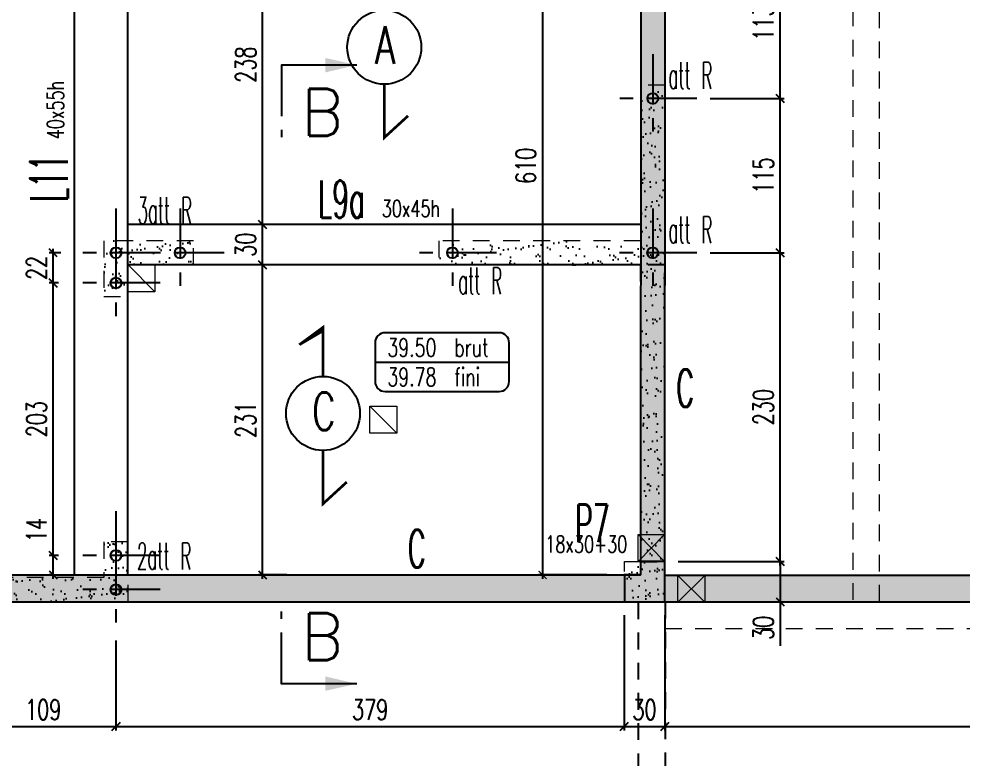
# Model space of a CAD drawing. Extents: x 308 to 787, y -199 to -146.
# Drawn here: x 363.32 to 370.35, y -181.05 to -175.53 of the extents above; entities that cross this region are included whole.
import ezdxf
from ezdxf.enums import TextEntityAlignment as Align

# ---------------------------------------------------------------- set-up
doc = ezdxf.new("R2010")
doc.units = 0
doc.header["$LTSCALE"] = 0.5
doc.header["$MEASUREMENT"] = 0
for name, pattern in [('AXES2', [1.125, 0.75, -0.125, 0.125, -0.125]), ('CACHE', [0.375, 0.25, -0.125]), ('CONTINU', [0]), ('DISCONTINU2', [0.375, 0.25, -0.125])]:
    doc.linetypes.add(name, pattern=pattern)
doc.layers.get('0').update_dxf_attribs({"linetype": 'CONTINUOUS'})
doc.layers.get('DEFPOINTS').update_dxf_attribs({"linetype": 'CONTINUOUS'})
doc.layers.add('00 - RESERVATIONS SPEC Plombier', color=90, linetype='CONTINUOUS', lineweight=20)
for name, color, linetype in [('1_AJSA_vue2', 13, 'CONTINUOUS'), ('_ SERTI RESERVATION', 210, 'CACHE'), ('AXES', 6, 'AXES2'), ('COTATION', 7, 'CONTINUOUS'), ('HABILLAGE', 7, 'CONTINUOUS'), ('MURS', 3, 'CONTINUOUS'), ('PLANCHER', 7, 'CONTINUOUS'), ('POCHAGE', 254, 'CONTINUOUS'), ('POTEAUX', 1, 'CONTINUOUS'), ('POUTRES', 2, 'CONTINUOUS'), ('RAID', 1, 'CONTINUOUS'), ('RDC', 7, 'DISCONTINU2'), ('REP-COUPES', 5, 'CONTINUOUS'), ('REPERAGE', 4, 'CONTINUOUS'), ('REPERE-CHAI', 4, 'CONTINUOUS'), ('REPERE-POT', 4, 'CONTINUOUS'), ('REPERE-POUT', 4, 'CONTINUOUS'), ('REPERE-RAID', 4, 'CONTINUOUS')]:
    doc.layers.add(name, color=color, linetype=linetype)
doc.styles.add('ROMANS8', font='romans.shx', dxfattribs={"width": 0.7})
doc.styles.get("Standard").update_dxf_attribs({"font": 'txt.shx'})
doc.dimstyles.new('COT50 cm', dxfattribs={"dimtxt": 0.15, "dimasz": 0.06, "dimexe": 0.03, "dimexo": 0.1, "dimgap": 0.05, "dimtad": 1, "dimdec": 0, "dimlfac": 100, "dimzin": 0, "dimdsep": 46, "dimtxsty": 'ROMANS8', "dimblk1": 'OBLIQUE', "dimblk2": 'OBLIQUE', "dimsah": 1, "dimcen": 0.03, "dimdle": 0.03, "dimclrt": 1, "dimadec": 0, "dimazin": 0, "dimtfac": 1, "dimtdec": 0, "dimtmove": 0, "dimatfit": 3, "dimfxl": 0, "dimtolj": 1, "dimtzin": 0, "dimlwd": -1, "dimlwe": -1, "dimarcsym": 0})
pattern_1 = [(37.50000000000001, (-513.7932252132141, 160.441264554556), (-0.004409535067672572, 0.1348776638309211), [0, -0.1064, 0, -0.119, 0, -0.11375]), (7.499999999999999, (-513.7932252132141, 160.441264554556), (0.1238843693687409, 0.1975502245660818), [0, -0.0574, 0, -0.09590000000000001, 0, -0.03675]), (327.5, (-513.8793252132141, 160.441264554556), (0.2179899303226047, 0.000396133747587546), [0, -0.035, 0, -0.126, 0, -0.1645]), (317.5, (-513.8793252132141, 160.441264554556), (0.2104288623200606, 0.06143728954539746), [0, -0.0175, 0, -0.0826, 0, -0.09450000000000001])]

# ---------------------------------------------------------------- blocks, each defined once
blk = doc.blocks.new('139')
at = {"layer": 'HABILLAGE', "color": 7}
blk.add_line((-0.6647674193192543, 0), (0.6647674193192543, 0), dxfattribs=at)
at = {"layer": 'HABILLAGE'}
blk.add_lwpolyline([(-0.5647674193192529, -0.2909585148416696), (0.5647674193192636, -0.2909585148416696, 0.414213562373095), (0.6647674193192632, -0.1909585148416681), (0.6647674193192614, 0.1909585148416717, 0.414213562373095), (0.5647674193192618, 0.2909585148416731), (-0.5647674193192529, 0.2909585148416767, 0.4142135623730961), (-0.6647674193192525, 0.1909585148416753), (-0.6647674193192525, -0.1909585148416681, 0.414213562373095)], format="xyb", close=True, dxfattribs=at)
at = {"layer": 'HABILLAGE', "color": 1, "width": 0.7}
for s, p in [('brut', (0.1214602672022504, 0.05395632803437067)), ('fini', (0.1214602672022504, -0.2370021868072989))]:
    blk.add_text(s, height=0.18, dxfattribs=at).set_placement(p)
for tag, p in [('NIVBRUT', (-0.5425253203965941, 0.05395632803437067)), ('NIVFINI', (-0.5425253203965941, -0.2370021868072989))]:
    blk.add_attdef(tag, p, '', height=0.18, dxfattribs=at)
blk = doc.blocks.new('_Oblique')
at = {"layer": 'COTATION', "color": 0, "lineweight": -2}
blk.add_line((-0.5, -0.5), (0.5, 0.5), dxfattribs=at)
blk = doc.blocks.new('*D280')
at = {"layer": 'COTATION', "color": 0, "transparency": 16777216}
for p, q in [((363.5721176727893, -179.5312738963529), (363.5721176727893, -179.2112738963529)), ((363.6107814272938, -179.5312738963529), (363.5421176727893, -179.5312738963529)), ((363.5721176727893, -179.7062713662979), (363.5721176727893, -179.5312738963529)), ((363.5721176727893, -179.6762713662979), (363.5421176727893, -179.6762713662979))]:
    blk.add_line(p, q, dxfattribs=at)
at = {"layer": 'DEFPOINTS', "color": 0, "transparency": 16777216}
for p in [(363.5721176727893, -179.5312738963529), (363.7107814272938, -179.5312738963529), (363.6455652654356, -179.6762713662979)]:
    blk.add_point(p, dxfattribs=at)
at = {"layer": 'COTATION', "color": 0, "transparency": 16777216, "xscale": 0.06, "yscale": 0.06, "zscale": 0.06}
for p, rotation in [((363.5721176727893, -179.5312738963529), 90), ((363.5721176727893, -179.6762713662979), 270)]:
    blk.add_blockref('_Oblique', p, dxfattribs=dict(at, rotation=rotation))
at = {"layer": 'COTATION', "color": 1, "transparency": 16777216, "insert": (363.4471176727894, -179.3412738963528), "char_height": 0.15, "attachment_point": 5, "rotation": 90, "style": 'ROMANS8'}
blk.add_mtext('\\A1;14', dxfattribs=at)
blk = doc.blocks.new('*D281')
at = {"layer": 'COTATION', "color": 0, "transparency": 16777216}
for p, q in [((363.6110196484709, -177.5012654561322), (363.5421176727893, -177.5012654561322)), ((363.5721176727893, -179.5612738963529), (363.5721176727893, -177.4712654561322)), ((363.6107814272938, -179.5312738963529), (363.5421176727893, -179.5312738963529))]:
    blk.add_line(p, q, dxfattribs=at)
at = {"layer": 'DEFPOINTS', "color": 0, "transparency": 16777216}
for p in [(363.5721176727893, -177.5012654561322), (363.7110196484709, -177.5012654561322), (363.7107814272938, -179.5312738963529)]:
    blk.add_point(p, dxfattribs=at)
at = {"layer": 'COTATION', "color": 0, "transparency": 16777216, "xscale": 0.06, "yscale": 0.06, "zscale": 0.06}
for p, rotation in [((363.5721176727893, -177.5012654561322), 90), ((363.5721176727893, -179.5312738963529), 270)]:
    blk.add_blockref('_Oblique', p, dxfattribs=dict(at, rotation=rotation))
at = {"layer": 'COTATION', "color": 1, "transparency": 16777216, "insert": (363.4471176727894, -178.5162696762425), "char_height": 0.15, "attachment_point": 5, "rotation": 90, "style": 'ROMANS8'}
blk.add_mtext('\\A1;203', dxfattribs=at)
blk = doc.blocks.new('*D282')
at = {"layer": 'COTATION', "color": 0, "transparency": 16777216}
for p, q in [((363.6294332354797, -177.2762738963529), (363.5421176727893, -177.2762738963529)), ((363.5721176727893, -177.5312654561322), (363.5721176727893, -177.2462738963529)), ((363.6110196484709, -177.5012654561322), (363.5421176727893, -177.5012654561322))]:
    blk.add_line(p, q, dxfattribs=at)
at = {"layer": 'DEFPOINTS', "color": 0, "transparency": 16777216}
for p in [(363.5721176727893, -177.2762738963529), (363.7294332354797, -177.2762738963529), (363.7110196484709, -177.5012654561322)]:
    blk.add_point(p, dxfattribs=at)
at = {"layer": 'COTATION', "color": 0, "transparency": 16777216, "xscale": 0.06, "yscale": 0.06, "zscale": 0.06}
for p, rotation in [((363.5721176727893, -177.2762738963529), 90), ((363.5721176727893, -177.5012654561322), 270)]:
    blk.add_blockref('_Oblique', p, dxfattribs=dict(at, rotation=rotation))
at = {"layer": 'COTATION', "color": 1, "transparency": 16777216, "insert": (363.4471176727893, -177.3887696762426), "char_height": 0.15, "attachment_point": 5, "rotation": 90, "style": 'ROMANS8'}
blk.add_mtext('\\A1;22', dxfattribs=at)
blk = doc.blocks.new('*D283')
at = {"layer": 'COTATION', "color": 0, "transparency": 16777216}
for p, q in [((365.3128579022649, -177.3662649965675), (365.1015457750707, -177.3662649965675)), ((365.1315457750707, -179.706275173817), (365.1315457750707, -177.3362649965675)), ((365.3128579022636, -179.676275173817), (365.1015457750707, -179.676275173817))]:
    blk.add_line(p, q, dxfattribs=at)
at = {"layer": 'DEFPOINTS', "color": 0, "transparency": 16777216}
for p in [(365.1315457750707, -177.3662649965675), (365.4128579022649, -177.3662649965675), (365.4128579022636, -179.676275173817)]:
    blk.add_point(p, dxfattribs=at)
at = {"layer": 'COTATION', "color": 0, "transparency": 16777216, "xscale": 0.06, "yscale": 0.06, "zscale": 0.06}
for p, rotation in [((365.1315457750707, -177.3662649965675), 90), ((365.1315457750707, -179.676275173817), 270)]:
    blk.add_blockref('_Oblique', p, dxfattribs=dict(at, rotation=rotation))
at = {"layer": 'COTATION', "color": 1, "transparency": 16777216, "insert": (365.0065457750707, -178.5212700851922), "char_height": 0.15, "attachment_point": 5, "rotation": 90, "style": 'ROMANS8'}
blk.add_mtext('\\A1;231', dxfattribs=at)
blk = doc.blocks.new('*D284')
at = {"layer": 'COTATION', "color": 0, "transparency": 16777216}
for p, q in [((365.2817977097897, -177.0662649965674), (365.1015457750707, -177.0662649965674)), ((365.1315457750707, -177.3962649965675), (365.1315457750707, -177.0362649965674)), ((365.3128579022649, -177.3662649965675), (365.1015457750707, -177.3662649965675))]:
    blk.add_line(p, q, dxfattribs=at)
at = {"layer": 'DEFPOINTS', "color": 0, "transparency": 16777216}
for p in [(365.1315457750707, -177.0662649965674), (365.3817977097897, -177.0662649965674), (365.4128579022649, -177.3662649965675)]:
    blk.add_point(p, dxfattribs=at)
at = {"layer": 'COTATION', "color": 0, "transparency": 16777216, "xscale": 0.06, "yscale": 0.06, "zscale": 0.06}
for p, rotation in [((365.1315457750707, -177.0662649965674), 90), ((365.1315457750707, -177.3662649965675), 270)]:
    blk.add_blockref('_Oblique', p, dxfattribs=dict(at, rotation=rotation))
at = {"layer": 'COTATION', "color": 1, "transparency": 16777216, "insert": (365.0065457750707, -177.2162649965674), "char_height": 0.15, "attachment_point": 5, "rotation": 90, "style": 'ROMANS8'}
blk.add_mtext('\\A1;30', dxfattribs=at)
blk = doc.blocks.new('*D285')
at = {"layer": 'COTATION', "color": 0, "transparency": 16777216}
for p, q in [((365.441367482795, -174.6823408657185), (365.1015457750707, -174.6823408657185)), ((365.1315457750707, -177.0962649965674), (365.1315457750707, -174.6523408657185)), ((365.2817977097897, -177.0662649965674), (365.1015457750707, -177.0662649965674))]:
    blk.add_line(p, q, dxfattribs=at)
at = {"layer": 'DEFPOINTS', "color": 0, "transparency": 16777216}
for p in [(365.1315457750707, -174.6823408657185), (365.5413674827951, -174.6823408657185), (365.3817977097897, -177.0662649965674)]:
    blk.add_point(p, dxfattribs=at)
at = {"layer": 'COTATION', "color": 0, "transparency": 16777216, "xscale": 0.06, "yscale": 0.06, "zscale": 0.06}
for p, rotation in [((365.1315457750707, -174.6823408657185), 90), ((365.1315457750707, -177.0662649965674), 270)]:
    blk.add_blockref('_Oblique', p, dxfattribs=dict(at, rotation=rotation))
at = {"layer": 'COTATION', "color": 1, "transparency": 16777216, "insert": (365.0065457750707, -175.8743029311429), "char_height": 0.15, "attachment_point": 5, "rotation": 90, "style": 'ROMANS8'}
blk.add_mtext('\\A1;238', dxfattribs=at)
blk = doc.blocks.new('*D290')
at = {"layer": 'COTATION', "color": 0, "transparency": 16777216}
for p, q in [((368.2304449761668, -179.5762649847385), (369.0207207573691, -179.5762649847385)), ((368.9907207573692, -179.5762649847385), (368.9907207573692, -179.9062596622278)), ((368.2290654121851, -179.8762596622278), (369.0207207573691, -179.8762596622278)), ((368.9907207573692, -179.8762596622278), (368.9907207573692, -180.2062596622278))]:
    blk.add_line(p, q, dxfattribs=at)
at = {"layer": 'DEFPOINTS', "color": 0, "transparency": 16777216}
for p in [(368.1304449761668, -179.5762649847385), (368.9907207573692, -179.5762649847385), (368.1290654121851, -179.8762596622278)]:
    blk.add_point(p, dxfattribs=at)
at = {"layer": 'COTATION', "color": 0, "transparency": 16777216, "xscale": 0.06, "yscale": 0.06, "zscale": 0.06}
for p, rotation in [((368.9907207573692, -179.5762649847385), 90), ((368.9907207573692, -179.8762596622278), 270)]:
    blk.add_blockref('_Oblique', p, dxfattribs=dict(at, rotation=rotation))
at = {"layer": 'COTATION', "color": 1, "transparency": 16777216, "insert": (368.8657207573692, -180.0712596622277), "char_height": 0.15, "attachment_point": 5, "rotation": 90, "style": 'ROMANS8'}
blk.add_mtext('\\A1;30', dxfattribs=at)
blk = doc.blocks.new('*D291')
at = {"layer": 'COTATION', "color": 0, "transparency": 16777216}
for p, q in [((368.4695517911333, -177.2762721630249), (369.0207207573691, -177.2762721630249)), ((368.9907207573692, -179.6062649847385), (368.9907207573692, -177.2462721630249)), ((368.2304449761668, -179.5762649847385), (369.0207207573691, -179.5762649847385))]:
    blk.add_line(p, q, dxfattribs=at)
at = {"layer": 'DEFPOINTS', "color": 0, "transparency": 16777216}
for p in [(368.3695517911333, -177.2762721630249), (368.9907207573692, -177.2762721630249), (368.1304449761668, -179.5762649847385)]:
    blk.add_point(p, dxfattribs=at)
at = {"layer": 'COTATION', "color": 0, "transparency": 16777216, "xscale": 0.06, "yscale": 0.06, "zscale": 0.06}
for p, rotation in [((368.9907207573692, -177.2762721630249), 90), ((368.9907207573692, -179.5762649847385), 270)]:
    blk.add_blockref('_Oblique', p, dxfattribs=dict(at, rotation=rotation))
at = {"layer": 'COTATION', "color": 1, "transparency": 16777216, "insert": (368.8657207573692, -178.4262685738816), "char_height": 0.15, "attachment_point": 5, "rotation": 90, "style": 'ROMANS8'}
blk.add_mtext('\\A1;230', dxfattribs=at)
blk = doc.blocks.new('*D292')
at = {"layer": 'COTATION', "color": 0, "transparency": 16777216}
for p, q in [((368.9907207573692, -177.3062721630249), (368.9907207573692, -176.096106839239)), ((368.4702167179599, -176.126106839239), (369.0207207573691, -176.126106839239)), ((368.4695517911333, -177.2762721630249), (369.0207207573691, -177.2762721630249))]:
    blk.add_line(p, q, dxfattribs=at)
at = {"layer": 'DEFPOINTS', "color": 0, "transparency": 16777216}
for p in [(368.3702167179599, -176.126106839239), (368.9907207573692, -176.126106839239), (368.3695517911333, -177.2762721630249)]:
    blk.add_point(p, dxfattribs=at)
at = {"layer": 'COTATION', "color": 0, "transparency": 16777216, "xscale": 0.06, "yscale": 0.06, "zscale": 0.06}
for p, rotation in [((368.9907207573692, -176.126106839239), 90), ((368.9907207573692, -177.2762721630249), 270)]:
    blk.add_blockref('_Oblique', p, dxfattribs=dict(at, rotation=rotation))
at = {"layer": 'COTATION', "color": 1, "transparency": 16777216, "insert": (368.8657207573692, -176.7011895011319), "char_height": 0.15, "attachment_point": 5, "rotation": 90, "style": 'ROMANS8'}
blk.add_mtext('\\A1;115', dxfattribs=at)
blk = doc.blocks.new('*D293')
at = {"layer": 'COTATION', "color": 0, "transparency": 16777216}
for p, q in [((368.9907207573692, -176.156106839239), (368.9907207573692, -174.9661015679856)), ((368.4708642849466, -174.9961015679856), (369.0207207573691, -174.9961015679856)), ((368.4702167179599, -176.126106839239), (369.0207207573691, -176.126106839239))]:
    blk.add_line(p, q, dxfattribs=at)
at = {"layer": 'DEFPOINTS', "color": 0, "transparency": 16777216}
for p in [(368.3708642849466, -174.9961015679856), (368.9907207573692, -174.9961015679856), (368.3702167179599, -176.126106839239)]:
    blk.add_point(p, dxfattribs=at)
at = {"layer": 'COTATION', "color": 0, "transparency": 16777216, "xscale": 0.06, "yscale": 0.06, "zscale": 0.06}
for p, rotation in [((368.9907207573692, -174.9961015679856), 90), ((368.9907207573692, -176.126106839239), 270)]:
    blk.add_blockref('_Oblique', p, dxfattribs=dict(at, rotation=rotation))
at = {"layer": 'COTATION', "color": 1, "transparency": 16777216, "insert": (368.8657207573692, -175.5611042036122), "char_height": 0.15, "attachment_point": 5, "rotation": 90, "style": 'ROMANS8'}
blk.add_mtext('\\A1;113', dxfattribs=at)
blk = doc.blocks.new('*D634')
at = {"layer": 'COTATION', "color": 0, "transparency": 16777216}
for p, q in [((362.9545853708411, -180.1664179510675), (362.9545853708411, -180.8356659579843)), ((364.0398882422975, -180.1664179510675), (364.0398882422975, -180.8356659579843)), ((362.9245853708411, -180.8056659579843), (364.0698882422975, -180.8056659579843))]:
    blk.add_line(p, q, dxfattribs=at)
at = {"layer": 'DEFPOINTS', "color": 0, "transparency": 16777216}
for p in [(362.9545853708411, -180.0664179510675), (364.0398882422975, -180.0664179510675), (364.0398882422975, -180.8056659579843)]:
    blk.add_point(p, dxfattribs=at)
at = {"layer": 'COTATION', "color": 0, "transparency": 16777216, "xscale": 0.06, "yscale": 0.06, "zscale": 0.06, "rotation": 180}
blk.add_blockref('_Oblique', (362.9545853708411, -180.8056659579843), dxfattribs=at)
at = {"layer": 'COTATION', "color": 0, "transparency": 16777216, "xscale": 0.06, "yscale": 0.06, "zscale": 0.06}
blk.add_blockref('_Oblique', (364.0398882422975, -180.8056659579843), dxfattribs=at)
at = {"layer": 'COTATION', "color": 1, "transparency": 16777216, "insert": (363.4972368065693, -180.6806659579843), "char_height": 0.15, "attachment_point": 5, "style": 'ROMANS8'}
blk.add_mtext('\\A1;109', dxfattribs=at)
blk = doc.blocks.new('*D635')
at = {"layer": 'COTATION', "color": 0, "transparency": 16777216}
for p, q in [((367.829065412185, -179.9762596622278), (367.829065412185, -180.8356659579843)), ((364.0398882422975, -180.1664179510675), (364.0398882422975, -180.8356659579843)), ((364.0098882422975, -180.8056659579843), (367.859065412185, -180.8056659579843))]:
    blk.add_line(p, q, dxfattribs=at)
at = {"layer": 'DEFPOINTS', "color": 0, "transparency": 16777216}
for p in [(367.829065412185, -179.8762596622278), (364.0398882422975, -180.0664179510675), (367.829065412185, -180.8056659579843)]:
    blk.add_point(p, dxfattribs=at)
at = {"layer": 'COTATION', "color": 0, "transparency": 16777216, "xscale": 0.06, "yscale": 0.06, "zscale": 0.06, "rotation": 180}
blk.add_blockref('_Oblique', (364.0398882422975, -180.8056659579843), dxfattribs=at)
at = {"layer": 'COTATION', "color": 0, "transparency": 16777216, "xscale": 0.06, "yscale": 0.06, "zscale": 0.06}
blk.add_blockref('_Oblique', (367.829065412185, -180.8056659579843), dxfattribs=at)
at = {"layer": 'COTATION', "color": 1, "transparency": 16777216, "insert": (365.9344768272413, -180.6806659579843), "char_height": 0.15, "attachment_point": 5, "style": 'ROMANS8'}
blk.add_mtext('\\A1;379', dxfattribs=at)
blk = doc.blocks.new('*D636')
at = {"layer": 'COTATION', "color": 0, "transparency": 16777216}
for p, q in [((367.829065412185, -179.9762596622278), (367.829065412185, -180.8356659579843)), ((368.1304449761668, -179.9762596622278), (368.1304449761668, -180.8356659579843)), ((367.799065412185, -180.8056659579843), (368.1604449761668, -180.8056659579843))]:
    blk.add_line(p, q, dxfattribs=at)
at = {"layer": 'DEFPOINTS', "color": 0, "transparency": 16777216}
for p in [(367.829065412185, -179.8762596622278), (368.1304449761668, -179.8762596622278), (368.1304449761668, -180.8056659579843)]:
    blk.add_point(p, dxfattribs=at)
at = {"layer": 'COTATION', "color": 0, "transparency": 16777216, "xscale": 0.06, "yscale": 0.06, "zscale": 0.06, "rotation": 180}
blk.add_blockref('_Oblique', (367.829065412185, -180.8056659579843), dxfattribs=at)
at = {"layer": 'COTATION', "color": 0, "transparency": 16777216, "xscale": 0.06, "yscale": 0.06, "zscale": 0.06}
blk.add_blockref('_Oblique', (368.1304449761668, -180.8056659579843), dxfattribs=at)
at = {"layer": 'COTATION', "color": 1, "transparency": 16777216, "insert": (367.9797551941759, -180.6806659579843), "char_height": 0.15, "attachment_point": 5, "style": 'ROMANS8'}
blk.add_mtext('\\A1;30', dxfattribs=at)
blk = doc.blocks.new('*D637')
at = {"layer": 'COTATION', "color": 0, "transparency": 16777216}
for p, q in [((368.1304449761668, -179.9762596622278), (368.1304449761668, -180.8356659579843)), ((376.2544845659613, -179.9762596622278), (376.2544845659613, -180.8356659579843)), ((368.1004449761668, -180.8056659579843), (376.2844845659613, -180.8056659579843))]:
    blk.add_line(p, q, dxfattribs=at)
at = {"layer": 'DEFPOINTS', "color": 0, "transparency": 16777216}
for p in [(368.1304449761668, -179.8762596622278), (376.2544845659613, -179.8762596622278), (376.2544845659613, -180.8056659579843)]:
    blk.add_point(p, dxfattribs=at)
at = {"layer": 'COTATION', "color": 0, "transparency": 16777216, "xscale": 0.06, "yscale": 0.06, "zscale": 0.06, "rotation": 180}
blk.add_blockref('_Oblique', (368.1304449761668, -180.8056659579843), dxfattribs=at)
at = {"layer": 'COTATION', "color": 0, "transparency": 16777216, "xscale": 0.06, "yscale": 0.06, "zscale": 0.06}
blk.add_blockref('_Oblique', (376.2544845659613, -180.8056659579843), dxfattribs=at)
at = {"layer": 'COTATION', "color": 1, "transparency": 16777216, "insert": (372.1924647710641, -180.6806659579843), "char_height": 0.15, "attachment_point": 5, "style": 'ROMANS8'}
blk.add_mtext('\\A1;812', dxfattribs=at)
blk = doc.blocks.new('A$C6B096A38')
at = {"layer": 'POCHAGE'}
h = blk.add_hatch(dxfattribs=at)
h.set_pattern_fill('AR-SAND', color=0, scale=0.07)
h.set_pattern_definition(pattern_1)
h.paths.add_polyline_path([(22.03559362849956, -15.58483457417313), (21.85536546631238, -15.58484913720409), (21.85457025515211, -16.74500624541474), (20.35189072214018, -16.74499380442276), (20.35189072214018, -16.92500000118889), (22.0345763994394, -16.92499826398446)])
h = blk.add_hatch(dxfattribs=at)
h.set_pattern_fill('AR-SAND', color=0, scale=0.07)
h.set_pattern_definition(pattern_1)
h.paths.add_polyline_path([(18.52189072221461, -16.74499999999856), (17.85378144435572, -16.74499999999856), (17.85378144435572, -17.16000000118891), (18.03378144443013, -17.16000000118891), (18.03378144443013, -16.92500000118889), (18.52189072221461, -16.92500000118889)])
h = blk.add_hatch(dxfattribs=at)
h.set_pattern_fill('AR-SAND', color=0, scale=0.07)
h.set_pattern_definition(pattern_1)
h.paths.add_polyline_path([(18.03378144443013, -18.98999999999853), (17.85378144435572, -18.98999999999853), (17.85378144435572, -19.25500000118657), (16.75878144435558, -19.25500000118657), (16.75878144435558, -19.43499999999767), (18.03378144443013, -19.43499999999767)])
h = blk.add_hatch(dxfattribs=at)
h.set_pattern_fill('AR-SAND', color=0, scale=0.07)
h.set_pattern_definition(pattern_1)
h.paths.add_polyline_path([(22.0345763994394, -19.13500000118802), (21.7345763729902, -19.13500000118802), (21.7345763729902, -19.43499999999767), (22.0345763994394, -19.43499999999767)])
at = {"layer": 'AXES', "color": 1}
for p, q in [((21.94547954740597, -15.35597326186206), (21.94547954740597, -16.01371044951514)), ((22.27434814123251, -15.68484185568855), (21.61661095357942, -15.68484185568855)), ((17.94401966557007, -16.50614031897595), (17.94401966557007, -17.16387750662903)), ((18.42188777555828, -16.50614031897598), (18.42188777555828, -17.16387750662906)), ((20.45182607189827, -16.50612830897933), (20.45182607189827, -17.16386549663241)), ((21.94481462057934, -16.50613858564796), (21.94481462057934, -17.16387577330104)), ((17.94401966557007, -16.73113187875526), (17.94401966557007, -17.38886906640835)), ((18.27288825939661, -16.83500891280244), (17.61515107174353, -16.83500891280244)), ((18.75075636938482, -16.83500891280246), (18.09301918173173, -16.83500891280246)), ((20.7806946657247, -16.83499690280581), (20.12295747807161, -16.83499690280581)), ((22.27368321440588, -16.83500717947445), (21.61594602675279, -16.83500717947445)), ((18.27288825939661, -17.06000047258175), (17.61515107174353, -17.06000047258175)), ((17.94378144439293, -18.76114031897595), (17.94378144439293, -19.41887750662903)), ((17.94401966557007, -19.01614032166117), (17.94401966557007, -19.67387750931425)), ((18.27265003821947, -19.09000891280243), (17.61491285056638, -19.09000891280243)), ((18.27288825939661, -19.34500891548765), (17.61515107174353, -19.34500891548765))]:
    blk.add_line(p, q, dxfattribs=at)
at = {"layer": 'RAID'}
for centre in [(21.94547954740597, -15.68484185568855), (17.94401966557007, -16.83500891280244), (18.42188777555828, -16.83500891280246), (20.45182607189827, -16.83499690280581), (21.94481462057934, -16.83500717947445), (17.94401966557007, -17.06000047258175), (17.94378144439293, -19.09000891280243), (17.94401966557007, -19.34500891548765)]:
    blk.add_circle(centre, 0.04, dxfattribs=at)
at = {"layer": 'RDC', "linetype": 'CACHE', "lineweight": 15}
for points in [[(21.85457025515211, -16.74500624541474), (20.35189072214018, -16.74499380442276), (20.35189072214018, -16.92500000118889), (22.0345763994394, -16.92499826398446), (22.03559362849956, -15.58483457417313), (21.85536546631238, -15.58484913720409)], [(17.85378144435572, -16.74499999999856), (17.85378144435572, -17.16000000118891), (18.03378144443013, -17.16000000118891), (18.03378144443013, -16.92500000118889), (18.52189072221461, -16.92500000118889), (18.52189072221461, -16.74499999999856)], [(17.85378144435572, -19.25500000118657), (16.75878144435558, -19.25500000118657), (16.75878144435558, -19.43499999999767), (18.03378144443013, -19.43499999999767), (18.03378144443013, -18.98999999999853), (17.85378144435572, -18.98999999999853)], [(22.0345763994394, -19.43499999999767), (21.7345763729902, -19.43499999999767), (21.7345763729902, -19.13500000118802), (22.0345763994394, -19.13500000118802)]]:
    blk.add_lwpolyline(points, close=True, dxfattribs=at)
blk = doc.blocks.new('_ArchTick')
at = {"color": 0, "linetype": 'ByBlock', "const_width": 0.15}
blk.add_lwpolyline([(-0.5, -0.5), (0.5, 0.5)], dxfattribs=at)
blk = doc.blocks.new('*D1144')
at = {"layer": '_ SERTI RESERVATION', "color": 0, "linetype": 'CONTINU', "transparency": 16777216}
for p, q in [((367.2200598818392, -173.5508708394806), (367.2200598818392, -179.7062803127619)), ((367.6981563980712, -173.5808708394806), (367.1900598818393, -173.5808708394806)), ((367.698143265901, -179.6762803127619), (367.1900598818393, -179.6762803127619))]:
    blk.add_line(p, q, dxfattribs=at)
at = {"layer": 'DEFPOINTS', "color": 0, "linetype": 'CONTINU', "transparency": 16777216}
for p in [(367.7981563980712, -173.5808708394806), (367.2200598818392, -179.6762803127619), (367.798143265901, -179.6762803127619)]:
    blk.add_point(p, dxfattribs=at)
at = {"layer": '_ SERTI RESERVATION', "color": 0, "linetype": 'CONTINU', "transparency": 16777216, "xscale": 0.06, "yscale": 0.06, "zscale": 0.06}
for p, rotation in [((367.2200598818392, -173.5808708394806), 90), ((367.2200598818392, -179.6762803127619), 270)]:
    blk.add_blockref('_ArchTick', p, dxfattribs=dict(at, rotation=rotation))
at = {"layer": '_ SERTI RESERVATION', "linetype": 'CONTINU', "transparency": 16777216, "insert": (367.0950598818393, -176.6285755761212), "char_height": 0.15, "attachment_point": 5, "rotation": 90, "style": 'ROMANS8'}
blk.add_mtext('\\A1;610', dxfattribs=at)

msp = doc.modelspace()

# ---------------------------------------------------------------- hatches: boundary and pattern name
at = {"layer": 'POCHAGE'}
h = msp.add_hatch(color=256, dxfattribs=at)
h.dxf.hatch_style = 1
h.paths.add_polyline_path([(368.1326277673504, -174.8322835974827), (367.9523262237525, -174.8323245788385), (367.949060512221, -179.5762596622278), (368.1290667877061, -179.5762596622278)])
h = msp.add_hatch(color=256, dxfattribs=at)
h.dxf.hatch_style = 1
h.paths.add_polyline_path([(367.829065412185, -179.6762803793817), (360.6730820107539, -179.6762649622727), (360.6727965554157, -176.1706563453643), (360.492796555378, -176.1706551419074), (360.4930820108043, -179.6762649837368), (353.3368929825537, -179.6762649837408), (353.3368929825537, -179.8762649834984), (367.829065412185, -179.876264983178)])
h.paths.add_polyline_path([(360.6227592988371, -179.7762536440797, -1), (360.542759298837, -179.7762536440797, -1)], flags=16)
h.paths.add_polyline_path([(360.5457146235328, -176.275913192223, -1), (360.6257146235329, -176.275913192223, -1)], flags=16)
h = msp.add_hatch(dxfattribs=at)
h.set_pattern_fill('AR-SAND', color=0, scale=0.07)
h.set_pattern_definition([(37.50000000000001, (28.9345763730646, -2.209999999999127), (-0.004409535067672572, 0.1348776638309211), [0, -0.1064, 0, -0.119, 0, -0.11375]), (7.499999999999999, (28.9345763730646, -2.209999999999127), (0.1238843693687409, 0.1975502245660818), [0, -0.0574, 0, -0.09590000000000001, 0, -0.03675]), (327.5, (28.8484763730646, -2.209999999999127), (0.2179899303226047, 0.000396133747587546), [0, -0.035, 0, -0.126, 0, -0.1645]), (317.5, (28.8484763730646, -2.209999999999127), (0.2104288623200606, 0.06143728954539746), [0, -0.0175, 0, -0.0826, 0, -0.09450000000000001])])
h.paths.add_polyline_path([(367.950021911583, -179.5762647242067), (368.1304449497915, -179.5762649847385), (368.1304449497915, -177.3662649835461), (367.9505122175988, -177.3662647314218)])
h = msp.add_hatch(color=256, dxfattribs=at)
h.dxf.hatch_style = 1
h.paths.add_polyline_path([(369.5327934949238, -179.6809382197119), (368.1290654121851, -179.6809382197119), (368.1290654121851, -179.8762649831559), (369.5327925665421, -179.8762649831559)])
h.paths.add_polyline_path([(369.7327592988149, -179.6809382197119), (369.5327934949238, -179.6809382197119), (369.5327925665421, -179.8762649831404), (369.7327592988149, -179.876264983136)])
h.paths.add_polyline_path([(376.2544845659613, -179.6809382197119), (369.7327592988149, -179.6809382197119), (369.7327592988149, -179.876264983087), (374.1642234303133, -179.876264983087), (376.2544845659613, -179.8762649829918)])
h.paths.add_polyline_path([(376.1944845659613, -179.776253644818, -1), (376.1144845659613, -179.776253644818, -1)], flags=16)
at = {"layer": 'POTEAUX'}
h = msp.add_hatch(color=256, dxfattribs=at)
h.dxf.hatch_style = 1
h.paths.add_polyline_path([(368.1304449761668, -179.5762649847385), (367.9504370234135, -179.5761719074303), (367.9504350342694, -179.6763125073631), (367.8299904979675, -179.6762485148763), (367.8304448301434, -179.8762133005097), (368.1304449761668, -179.8762143967342)])

# ---------------------------------------------------------------- linework, layer by layer
at = {"layer": '00 - RESERVATIONS SPEC Plombier', "color": 100}
for p, q in [((364.1298697045158, -177.3662771272582), (364.3298697045157, -177.566277127258)), ((365.9323703890377, -178.4196602485697), (366.1323703890375, -178.6196602485697)), ((368.1290603043735, -179.3762597966536), (367.9314150399887, -179.5762072965174)), ((367.9316102686653, -179.3762074226593), (368.1290605284148, -179.5762596622283)), ((368.229065181592, -179.8808914703536), (368.4290652961658, -179.6809382197118)), ((368.2290654305898, -179.6809382197118), (368.4290651547058, -179.8808922011699))]:
    msp.add_line(p, q, dxfattribs=at)
for points in [[(364.1298697045158, -177.3662771272582), (364.3298697045157, -177.3662771272582), (364.3298697045157, -177.566277127258), (364.1298697045158, -177.566277127258)], [(365.9323703890377, -178.4196602485697), (366.1323703890375, -178.4196602485697), (366.1323703890375, -178.6196602485697), (365.9323703890377, -178.6196602485697)], [(367.9316102686653, -179.3762074226593), (368.1290603043735, -179.3762597966536), (368.1290605284148, -179.5762596622283), (367.9314150399887, -179.5762072965174)], [(368.229065181592, -179.8808914703536), (368.2290654305898, -179.6809382197118), (368.4290652961658, -179.6809382197118), (368.4290651547058, -179.8808922011699)]]:
    msp.add_lwpolyline(points, close=True, dxfattribs=at)
at = {"layer": '1_AJSA_vue2', "linetype": 'CACHE'}
for p, q in [((367.9329642395164, -179.8814317994897), (367.9328437397492, -183.2636615402218)), ((368.1327592988138, -179.8761753266585), (368.1327592988139, -183.2636615402218))]:
    msp.add_line(p, q, dxfattribs=at)
at = {"layer": 'MURS'}
for p, q in [((367.9524508768957, -174.6512472198374), (367.9489916580635, -179.6762806377551)), ((368.1327636899666, -174.6512060002282), (368.1289882126446, -179.6809382193767)), ((360.6830447543314, -179.6762649837368), (367.9489916580635, -179.6762806377551))]:
    msp.add_line(p, q, dxfattribs=at)
for points in [[(347.3625938960955, -177.4662649834203), (347.3625931653553, -177.6662442386001), (353.0350977271641, -177.6662649663857), (353.0368972106937, -179.8762649835051), (376.2544845659613, -179.8762649829918)], [(376.2544845659613, -179.6809382197119), (368.1289882126446, -179.6809382197119)]]:
    msp.add_lwpolyline(points, dxfattribs=at)
at = {"layer": 'PLANCHER', "color": 1, "const_width": 0.02}
for points in [[(366.0400075508985, -176.0200273918431), (366.0400075508989, -176.4181087958202), (366.2171974140081, -176.2558177189206)], [(365.5830551397344, -178.1977543711393), (365.583055139734, -177.7996729671623), (365.4058652766249, -177.9619640440616)], [(365.5830551397349, -178.7490825470143), (365.5830551397353, -179.1471639509914), (365.7602450028445, -178.9848728740919)]]:
    msp.add_lwpolyline(points, dxfattribs=at)
at = {"layer": 'PLANCHER', "color": 1}
for centre in [(366.0400075508983, -175.7443633039056), (365.5830551397347, -178.4734184590769)]:
    msp.add_circle(centre, 0.2756640879375505, dxfattribs=at)
at = {"layer": 'POTEAUX'}
msp.add_lwpolyline([(368.1304449761668, -179.5762649847385), (367.9504370234135, -179.5761719074303), (367.9504349956465, -179.6762788757209), (367.8299905365904, -179.6762821465185), (367.8304449498668, -179.8762649835481), (368.1304449761668, -179.8762649835481)], close=True, dxfattribs=at)
at = {"layer": 'POUTRES'}
for p, q in [((363.7294332354783, -179.6762649837385), (363.7294332354812, -174.6823408657183)), ((364.1294332354783, -179.6762649837387), (364.1294332354811, -174.6823408657185)), ((367.9505818663159, -177.0662649965689), (364.1294332354798, -177.0662649965667)), ((367.9505818663157, -177.3662649965689), (364.1294332354796, -177.3662649965667))]:
    msp.add_line(p, q, dxfattribs=at)
at = {"layer": 'RDC', "linetype": 'CACHE', "lineweight": 15}
for points in [[(374.1642234303129, -183.2636615402218), (374.1642234303133, -179.876264983087), (369.7327592988149, -179.876264983087), (369.7327592988142, -168.785595508622), (368.1327592988138, -168.7865033119282)], [(368.1328445546634, -168.9339816190936), (369.5328445546633, -168.9382299003332), (369.5327925665421, -179.8762649831559), (368.1327592988147, -179.8762649831559)], [(368.1327592988138, -180.076264983087), (374.1642234303133, -180.076264983087)]]:
    msp.add_lwpolyline(points, dxfattribs=at)
at = {"layer": 'RDC'}
msp.add_lwpolyline([(367.950021911583, -179.5762647242067), (368.1304449497915, -179.5762649847385), (368.1304449497915, -177.3662649835461), (367.9505122175988, -177.3662647314218)], close=True, dxfattribs=at)
at = {"layer": 'REP-COUPES'}
for p, q in [((365.2733912653819, -176.3601769191369), (365.2733912653819, -176.4157856028468)), ((365.2733912653819, -180.0047618247937), (365.2733912653819, -179.9491531410837))]:
    msp.add_line(p, q, dxfattribs=at)
for points in [[(365.8346922680308, -175.8769647325373), (365.2733912653819, -175.8769647325373), (365.2733912653819, -176.2585472558046)], [(365.8346922680308, -180.4879740113933), (365.2733912653819, -180.4879740113933), (365.2733912653819, -180.106391488126)]]:
    msp.add_lwpolyline(points, dxfattribs=at)
for points in [[(365.6009604240125, -175.9317337736337), (365.8346922680308, -175.8769647325373), (365.6009604240125, -175.8243838855815)], [(365.6009604240125, -180.4332049702969), (365.8346922680308, -180.4879740113933), (365.6009604240125, -180.540554858349)]]:
    msp.add_solid(points, dxfattribs=at)

# ---------------------------------------------------------------- block references
at = {"layer": 'HABILLAGE', "color": 1, "xscale": 0.7521624, "yscale": 0.7521624, "zscale": 0.7521624}
msp.add_blockref('139', (366.4711071868176, -178.0907704200464), dxfattribs=at).add_auto_attribs({'NIVBRUT': '39.50', 'NIVFINI': '39.78'})
at = {"layer": 'RDC'}
msp.add_blockref('A$C6B096A38', (346.0958685767274, -160.4412649835505), dxfattribs=at)

# ---------------------------------------------------------------- texts
at = {"layer": 'PLANCHER', "color": 1, "width": 0.7}
for s, p in [('A', (366.0463975650943, -175.7278504661289)), ('C', (365.5894451539307, -178.4569056213002))]:
    msp.add_text(s, height=0.28, dxfattribs=at).set_placement(p, align=Align.MIDDLE)
at = {"layer": 'REP-COUPES', "style": 'ROMANS8'}
for p in [(365.418803486021, -176.4034970667037), (365.418803486021, -180.3114416772268)]:
    msp.add_text('B', height=0.35, dxfattribs=at).set_placement(p)
at = {"layer": 'REPERAGE', "color": 1, "style": 'ROMANS8', "width": 0.7}
msp.add_text(' 40x55h', height=0.125, rotation=90, dxfattribs=at).set_placement((363.6515054706005, -176.4901155583743))
msp.add_text('30x45h', height=0.125, dxfattribs=at).set_placement((366.0213636272582, -177.0090252076333))
at = {"layer": 'REPERE-CHAI', "color": 4, "width": 0.519}
for p in [(368.2174230535153, -178.4247605183193), (366.2164885056023, -179.6211178083527)]:
    msp.add_text('C', height=0.28, dxfattribs=at).set_placement(p)
at = {"layer": 'REPERE-POT', "color": 4, "width": 0.519}
msp.add_text('P7', height=0.28, dxfattribs=at).set_placement((367.4635768220098, -179.4331003499904))
at = {"layer": 'REPERE-POT', "color": 1, "style": 'ROMANS8', "width": 0.7}
msp.add_text('18x30+30', height=0.125, dxfattribs=at).set_placement((367.2402176512998, -179.5103309413872))
at = {"layer": 'REPERE-POUT', "width": 0.519}
msp.add_text('L11', height=0.28, rotation=90, dxfattribs=at).set_placement((363.6798479952358, -176.8967500857095))
msp.add_text('L9a', height=0.28, dxfattribs=at).set_placement((365.5466039701724, -177.0165711986733))
at = {"layer": 'REPERE-RAID', "color": 4, "width": 0.45}
for s, p in [('att R', (368.158483064219, -176.0546259118574)), ('3att R', (364.2015600515442, -177.0607906730663)), ('att R', (368.158483064219, -177.2047912356433)), ('att R', (366.591418806025, -177.5856484670607)), ('2att R', (364.1969038930814, -179.6363891986323))]:
    msp.add_text(s, height=0.2, dxfattribs=at).set_placement(p)

# ---------------------------------------------------------------- dimensions: what is measured, and where the dimension line sits
at = {"layer": '_ SERTI RESERVATION', "linetype": 'CONTINU'}
dim = msp.add_linear_dim(base=(367.2200598818392, -179.6762803127619), p1=(367.7981563980712, -173.5808708394806), p2=(367.798143265901, -179.6762803127619), angle=90, dimstyle='COT50 cm', override={"dimblk": 'ArchTick', "dimsah": 0, "dimclrt": 256, "dimfxl": 3}, dxfattribs=at)
dim.commit()
dim.dimension.update_dxf_attribs({"geometry": '*D1144', "text_midpoint": (367.0950598818393, -176.6285755761212)})
at = {"layer": 'COTATION'}
for base, p1, p2, picture, middle in [((365.1315457750707, -174.6823408657185), (365.3817977097897, -177.0662649965674), (365.5413674827951, -174.6823408657185), '*D285', (365.0065457750707, -175.8743029311429)), ((368.9907207573692, -174.9961015679856), (368.3702167179599, -176.126106839239), (368.3708642849466, -174.9961015679856), '*D293', (368.8657207573692, -175.5611042036122)), ((368.9907207573692, -176.126106839239), (368.3695517911333, -177.2762721630249), (368.3702167179599, -176.126106839239), '*D292', (368.8657207573692, -176.7011895011319)), ((365.1315457750707, -177.0662649965674), (365.4128579022649, -177.3662649965675), (365.3817977097897, -177.0662649965674), '*D284', (365.0065457750707, -177.2162649965674)), ((368.9907207573692, -177.2762721630249), (368.1304449761668, -179.5762649847385), (368.3695517911333, -177.2762721630249), '*D291', (368.8657207573692, -178.4262685738816)), ((363.5721176727893, -177.5012654561322), (363.7107814272938, -179.5312738963529), (363.7110196484709, -177.5012654561322), '*D281', (363.4471176727894, -178.5162696762425))]:
    dim = msp.add_linear_dim(base=base, p1=p1, p2=p2, angle=90, dimstyle='COT50 cm', override={"dimtmove": 1}, dxfattribs=at)
    dim.commit()
    dim.dimension.update_dxf_attribs({"geometry": picture, "text_midpoint": middle})
dim = msp.add_linear_dim(base=(363.5721176727893, -177.2762738963529), p1=(363.7110196484709, -177.5012654561322), p2=(363.7294332354797, -177.2762738963529), angle=90, dimstyle='COT50 cm', override={"dimtmove": 1}, dxfattribs=at)
dim.commit()
dim.dimension.update_dxf_attribs({"geometry": '*D282', "text_midpoint": (363.5721176727893, -177.3887696762426), "dimtype": 160})
for base, p1, p2, picture, middle in [((365.1315457750707, -177.3662649965675), (365.4128579022636, -179.676275173817), (365.4128579022649, -177.3662649965675), '*D283', (365.0065457750707, -178.5212700851922)), ((363.5721176727893, -179.5312738963529), (363.6455652654356, -179.6762713662979), (363.7107814272938, -179.5312738963529), '*D280', (363.4471176727894, -179.3412738963528))]:
    dim = msp.add_linear_dim(base=base, p1=p1, p2=p2, angle=90, dimstyle='COT50 cm', dxfattribs=at)
    dim.commit()
    dim.dimension.update_dxf_attribs({"geometry": picture, "text_midpoint": middle})
dim = msp.add_linear_dim(base=(368.9907207573692, -179.5762649847385), p1=(368.1290654121851, -179.8762596622278), p2=(368.1304449761668, -179.5762649847385), angle=90, dimstyle='COT50 cm', dxfattribs=at)
dim.commit()
dim.dimension.update_dxf_attribs({"geometry": '*D290', "text_midpoint": (368.9907207573692, -180.0712596622277), "dimtype": 160})
for base, p1, p2, picture, middle in [((367.829065412185, -180.8056659579843), (364.0398882422975, -180.0664179510675), (367.829065412185, -179.8762596622278), '*D635', (365.9344768272413, -180.6806659579843)), ((368.1304449761668, -180.8056659579843), (367.829065412185, -179.8762596622278), (368.1304449761668, -179.8762596622278), '*D636', (367.9797551941759, -180.6806659579843)), ((376.2544845659613, -180.8056659579843), (368.1304449761668, -179.8762596622278), (376.2544845659613, -179.8762596622278), '*D637', (372.1924647710641, -180.6806659579843)), ((364.0398882422975, -180.8056659579843), (362.9545853708411, -180.0664179510675), (364.0398882422975, -180.0664179510675), '*D634', (363.4972368065693, -180.6806659579843))]:
    dim = msp.add_linear_dim(base=base, p1=p1, p2=p2, dimstyle='COT50 cm', override={"dimtmove": 1}, dxfattribs=at)
    dim.commit()
    dim.dimension.update_dxf_attribs({"geometry": picture, "text_midpoint": middle})

doc.saveas('drawing.dxf')
